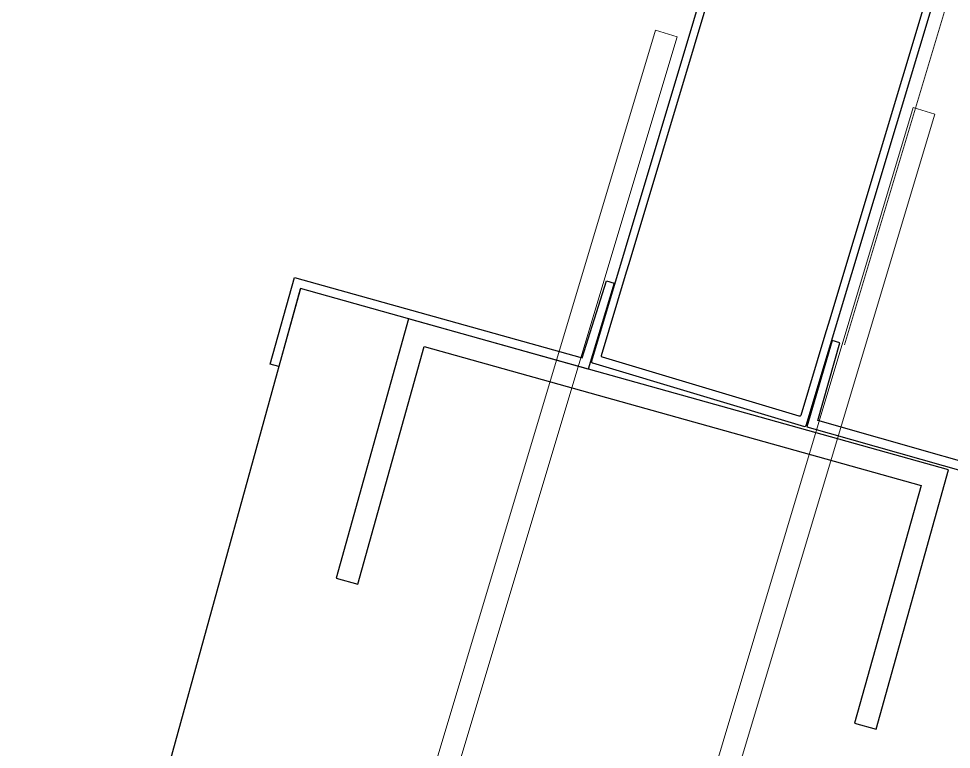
# Model space of a CAD drawing. Header units: millimetres. Extents: x 62878 to 70819, y -67946 to -61850.
# Drawn here: x 67624.13 to 67644.93, y -62138.67 to -62122.38 of the extents above; entities that cross this region are included whole.
import ezdxf

# ---------------------------------------------------------------- set-up
doc = ezdxf.new("R2010")
doc.units = ezdxf.units.MM
doc.linetypes.add('HIDDEN', pattern=[0.375, 0.25, -0.125])
for name, color, linetype, lineweight in [('BA DÖŞ.-yeni', 11, 'Continuous', 30), ('Dog_dos_yeni', 63, 'Continuous', 5), ('DOGRAMA', 171, 'Continuous', 0), ('DUV.ALÇ.-yeni', 20, 'Continuous', 25)]:
    doc.layers.add(name, color=color, linetype=linetype, lineweight=lineweight)
doc.layers.add('profil-yeni', color=13, linetype='Continuous')

msp = doc.modelspace()

# ---------------------------------------------------------------- linework, layer by layer
msp.add_lwpolyline([(68896.02066502631, -63031.43519410248), (69030.25944186504, -63071.18378898385), (69185.2789618937, -62547.65255934227), (68892.99857577804, -62461.10726346668, 1.044367817173394), (68063.1984222013, -62298.72991434322, 0.2043746373996395), (63106.96025407397, -62494.78258919505, 0.3539527355379972), (62932.93996584662, -62997.825353625), (63753.18486962488, -65779.59786478638), (64154.95366467919, -67142.15251756221), (65336.72250243354, -66792.62198400985), (65336.69978150922, -66829.11190277508), (65270.53542169294, -66829.0707046726, 0.6267890062731037), (65270.19918370779, -67369.07059999109), (65531.84452784718, -67369.23351688065, 0.9262424964682344), (66130.08755876668, -67369.60602071379), (66391.73290290477, -67369.76893760463, 0.6267427171847498), (66392.06914089088, -66829.76904228561), (66326.14716633759, -66829.72799510749), (66326.16988726193, -66793.2380763422), (67506.155742504, -67144.12829054108), (68467.02457055586, -63899.0863823687), (68625.20366853199, -63946.03714330423), (68896.02440533682, -63031.42256234252)], format="xyb")
at = {"layer": 'BA DÖŞ.-yeni', "linetype": 'HIDDEN', "ltscale": 150}
msp.add_arc((65815.0392658321, -68607.15258971277), 6697.93692342701, 70.74616030420842, 109.2968468472022, dxfattribs=at)
at = {"layer": 'Dog_dos_yeni'}
for points in [[(67624.6814186461, -62149.86671592497), (67640.96438757665, -62154.75188969924), (67641.10806915822, -62154.27297884834), (67636.07950522378, -62152.76432224158), (67644.55671853799, -62124.50858203846), (67644.0778076871, -62124.36490045686), (67635.60059437293, -62152.62064065998), (67630.33257501305, -62151.04014326243), (67638.80978832723, -62122.78440305933), (67638.33087747631, -62122.64072147771), (67629.8536641621, -62150.89646168084), (67624.82510022764, -62149.38780507408), (67624.6814186461, -62149.86671592497)], [(67624.68141864603, -62149.86671592515), (67640.96438757665, -62154.75188969942), (67641.10806915825, -62154.27297884853), (67636.0795052237, -62152.76432224175), (67644.55671853796, -62124.50858203864), (67644.0778076871, -62124.36490045705), (67635.60059437287, -62152.62064066014), (67630.33257501299, -62151.04014326259), (67638.8097883272, -62122.78440305949), (67638.33087747626, -62122.64072147789), (67629.85366416204, -62150.896461681), (67624.82510022761, -62149.38780507424), (67624.68141864603, -62149.86671592515)]]:
    msp.add_lwpolyline(points, close=True, dxfattribs=at)
at = {"layer": 'DOGRAMA'}
for p, q in [((67642.54451031153, -62129.64959138518), (67645.01591291549, -62121.41206009667)), ((67636.92275467976, -62130.04852750851), (67641.65439388665, -62131.46810153469))]:
    msp.add_line(p, q, dxfattribs=at)
at = {"layer": 'DOGRAMA', "lineweight": -2}
msp.add_lwpolyline([(68355.72808668052, -61957.86010398282, 0.2737364000647933), (68066.90955003549, -62277.7212358757, 0.2092949010110247), (68023.71017518625, -62283.85188166666, 0.1983676314706158), (63201.05260393125, -62451.10786955556)], format="xyb", dxfattribs=at)
at = {"layer": 'DOGRAMA', "lineweight": -2, "ltscale": 0.5}
msp.add_lwpolyline([(67639.93144866367, -62119.9157312256), (67636.9026409236, -62130.01117196257, 0.4142135623729288), (67636.92275467976, -62130.04852750851), (67641.65439388665, -62131.46810153469, 0.4142135623729288), (67641.69174943259, -62131.44798777853), (67644.72055717267, -62121.35254704155, 0.4142135623732619)], format="xyb", dxfattribs=at)
msp.add_lwpolyline([(67642.20901311794, -62129.09749032483), (67642.10843601087, -62129.43272792046), (67641.57106689565, -62131.22385450284, -0.4142135623730953), (67641.53371134974, -62131.24396825899), (67637.14688795549, -62129.92784497155, -0.4142135623730951), (67637.12677419928, -62129.8904894256), (67637.6641433145, -62128.09936284325), (67637.76472042163, -62127.7641252476), (67639.93143867208, -62120.54214961604, -0.4142135623730951), (67639.96879421803, -62120.52203585987), (67644.35561761225, -62121.83815914732, -0.4142135623722071), (67644.3757313684, -62121.87551469325)], format="xyb", close=True, dxfattribs=at)
at = {"layer": 'DUV.ALÇ.-yeni'}
msp.add_line((67482.85403843492, -62662.724225681), (67630.41707902393, -62128.40228691872), dxfattribs=at)
msp.add_lwpolyline([(67631.21135929832, -62134.85001761973), (67631.69287780637, -62134.98469849875), (67633.17284212832, -62129.68740344596), (67644.25184521396, -62132.78266574822), (67642.76878339764, -62138.07894163475), (67643.25026293918, -62138.21376541258), (67644.86480464277, -62132.43476810338), (67632.82582129401, -62129.07130561235), (67631.2113592982, -62134.85001761968)], dxfattribs=at)
at = {"layer": 'profil-yeni'}
for points in [[(67637.23990658417, -62128.2219802016), (67637.41142572724, -62128.27618118323), (67636.82797405894, -62130.18929095355), (67630.41802462429, -62128.3986131141), (67629.93368602562, -62130.13222671632), (67629.74106229201, -62130.07841131646), (67630.2792162906, -62128.15217398068), (67636.69753307887, -62129.93832252781), (67637.23990658417, -62128.2219802016)], [(67642.44315255099, -62129.60581043192), (67642.27012383577, -62129.55664106579), (67641.70407654395, -62131.47497245162), (67647.28562282198, -62133.06085216295), (67646.80131399815, -62134.79435919056), (67646.99369902382, -62134.84902900763), (67647.53182271813, -62132.92290014136), (67641.95112896229, -62131.3372586085), (67642.44315255099, -62129.60581043192)]]:
    msp.add_lwpolyline(points, dxfattribs=at)

doc.saveas('drawing.dxf')
